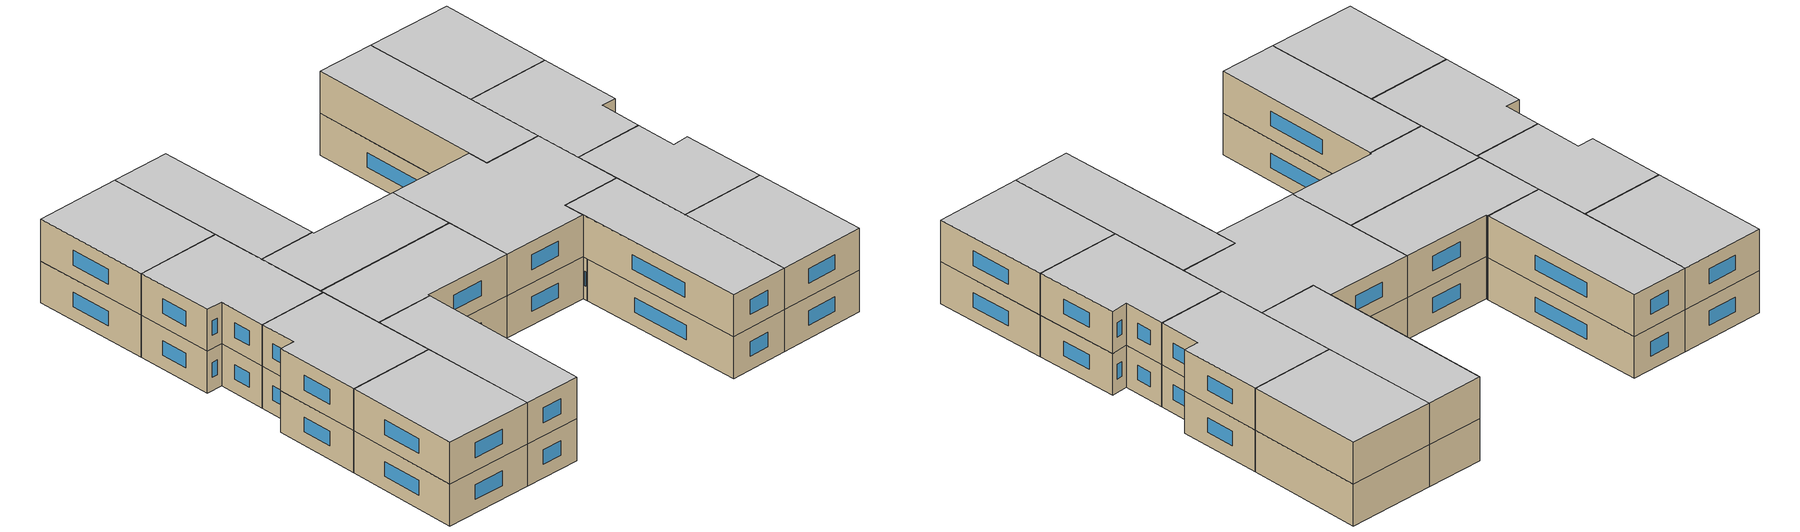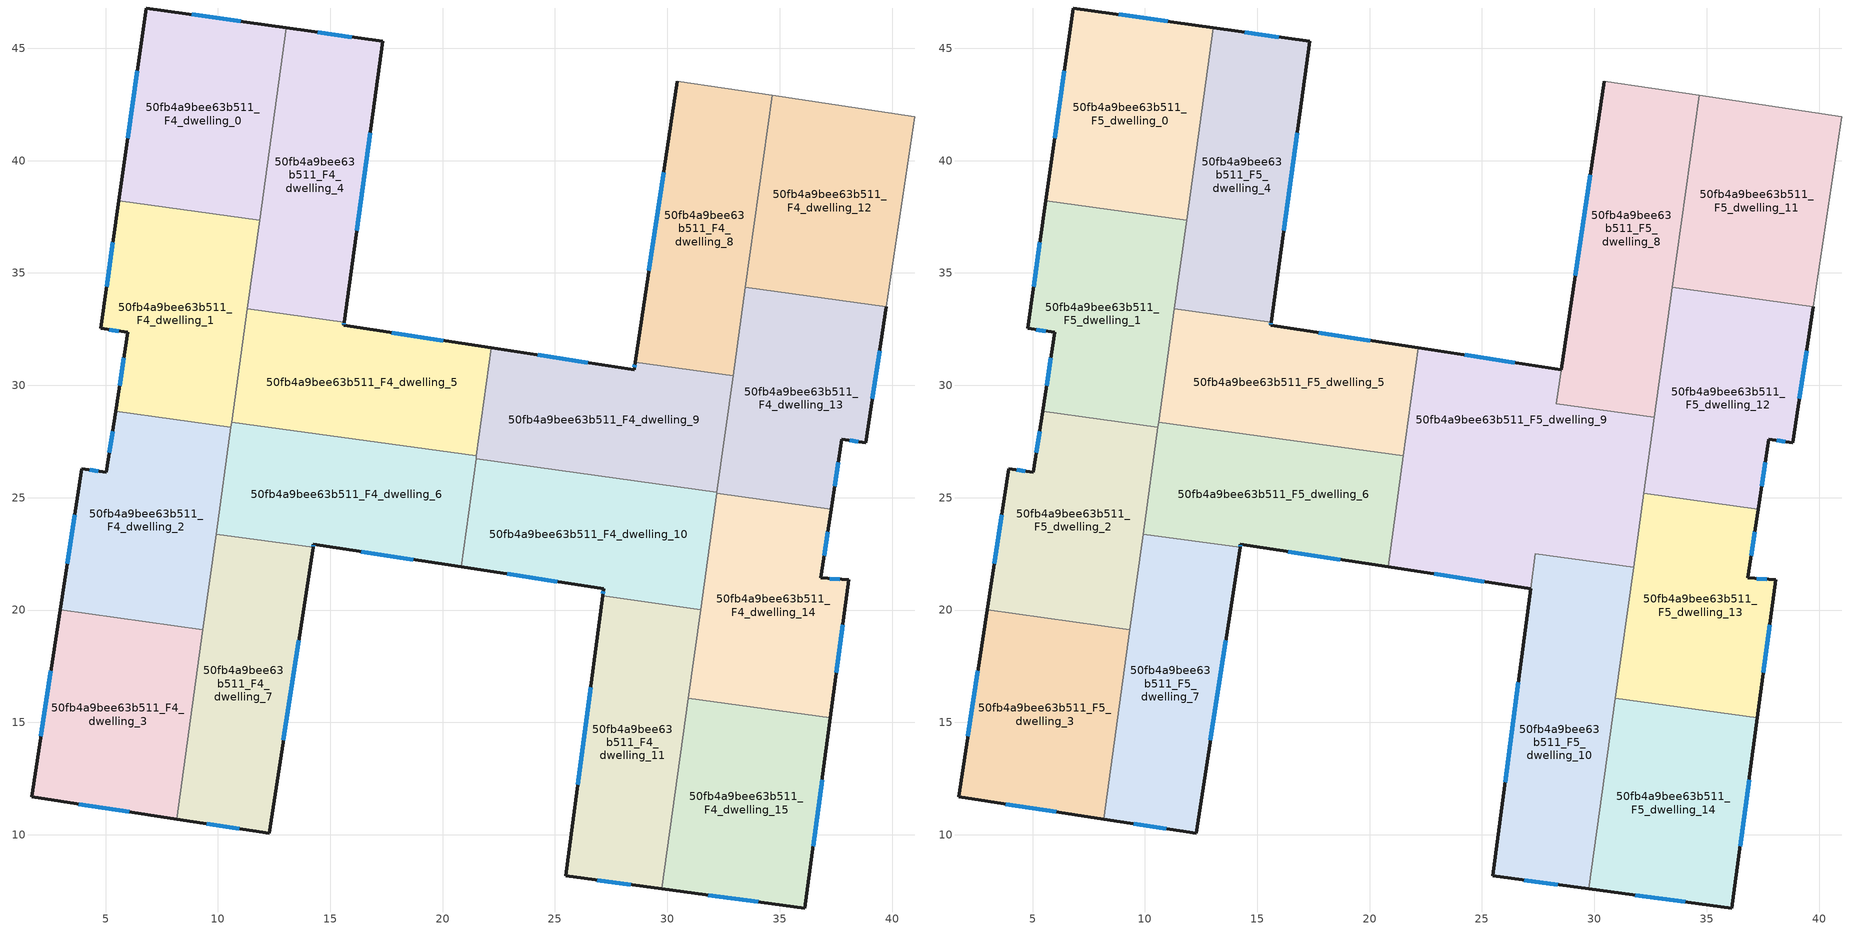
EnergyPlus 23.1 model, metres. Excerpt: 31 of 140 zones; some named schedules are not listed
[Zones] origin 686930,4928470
50fb4a9bee63b511_F4_dwelling_0
 floor to 50fb4a9bee63b511_F3_dwelling_0 (EU_floor_Construction): 13.05,45.91 11.86,37.34 5.59,38.21 6.81,46.79 z12
 wall outside (EU_wall_Construction): 13.05,45.91 6.81,46.79 5.59,38.21 z12:15
 wall to 50fb4a9bee63b511_F4_dwelling_1 (EU_wall_Construction): 5.59,38.21 11.86,37.34 z12:15
 wall to 50fb4a9bee63b511_F4_dwelling_4 (EU_wall_Construction): 11.86,37.34 13.05,45.91 z12:15
 window (EU_Window_Construction): 6.41,44 5.99,41 / 11.02,46.2 8.84,46.5 z12.98:14.02
50fb4a9bee63b511_F4_dwelling_1
 floor to 50fb4a9bee63b511_F3_dwelling_1 (EU_floor_Construction): 11.86,37.34 10.58,28.14 5.45,28.85 5.98,32.36 4.79,32.53 5.59,38.21 z12
 wall outside (EU_wall_Construction): 5.59,38.21 4.79,32.53 5.98,32.36 5.45,28.85 z12:15
 wall to 50fb4a9bee63b511_F4_dwelling_2 (EU_wall_Construction): 5.45,28.85 10.58,28.14 z12:15
 wall to 50fb4a9bee63b511_F4_dwelling_5 (EU_wall_Construction): 10.62,28.37 11.32,33.41 z12:15
 wall to 50fb4a9bee63b511_F4_dwelling_4 (EU_wall_Construction): 11.32,33.41 11.86,37.34 z12:15
 wall to 50fb4a9bee63b511_F4_dwelling_6 (EU_wall_Construction): 10.58,28.14 10.62,28.37 z12:15
 window (EU_Window_Construction): 5.81,31.22 5.62,29.99 / 5.18,32.48 5.59,32.42 / 5.33,36.37 5.05,34.38 z12.98:14.02
50fb4a9bee63b511_F4_dwelling_10
 floor to 50fb4a9bee63b511_F3_dwelling_10 (EU_floor_Construction): 32.21,25.25 31.48,20.02 27.12,20.63 27.16,20.95 20.82,21.92 21.49,26.74 z12
 wall outside (EU_wall_Construction): 20.82,21.92 27.16,20.95 27.12,20.63 z12:15
 wall to 50fb4a9bee63b511_F4_dwelling_9 (EU_wall_Construction): 32.21,25.25 21.49,26.74 z12:15
 wall to 50fb4a9bee63b511_F4_dwelling_11 (EU_wall_Construction): 27.12,20.63 31.48,20.02 z12:15
 wall to 50fb4a9bee63b511_F4_dwelling_6 (EU_wall_Construction): 21.49,26.74 20.82,21.92 z12:15
 wall to 50fb4a9bee63b511_F4_dwelling_14 (EU_wall_Construction): 31.49,20.02 32.2,25.19 z12:15
 wall to 50fb4a9bee63b511_F4_dwelling_13 (EU_wall_Construction): 32.2,25.19 32.21,25.25 z12:15
 window (EU_Window_Construction): 22.88,21.61 25.1,21.27 / 27.15,20.85 27.13,20.73 z12.98:14.02
50fb4a9bee63b511_F4_dwelling_11
 floor to 50fb4a9bee63b511_F3_dwelling_11 (EU_floor_Construction): 31.48,20.02 29.76,7.6 25.48,8.17 27.12,20.63 z12
 wall outside (EU_wall_Construction): 27.12,20.63 25.48,8.17 29.76,7.6 z12:15
 wall to 50fb4a9bee63b511_F4_dwelling_15 (EU_wall_Construction): 29.76,7.6 30.94,16.08 z12:15
 wall to 50fb4a9bee63b511_F4_dwelling_14 (EU_wall_Construction): 30.94,16.08 31.48,20.02 z12:15
 window (EU_Window_Construction): 26.87,7.99 28.37,7.78 / 26.59,16.58 26.02,12.22 z12.98:14.02
50fb4a9bee63b511_F4_dwelling_12
 floor to 50fb4a9bee63b511_F3_dwelling_12 (EU_floor_Construction): 41.01,41.95 39.74,33.5 33.48,34.37 34.66,42.91 z12
 wall adiabatic (EU_wall_Construction): 39.74,33.5 41.01,41.95 34.66,42.91 z12:15
 wall to 50fb4a9bee63b511_F4_dwelling_13 (EU_wall_Construction): 33.48,34.37 39.74,33.5 z12:15
 wall to 50fb4a9bee63b511_F4_dwelling_8 (EU_wall_Construction): 34.66,42.91 33.48,34.37 z12:15
50fb4a9bee63b511_F4_dwelling_13
 floor to 50fb4a9bee63b511_F3_dwelling_13 (EU_floor_Construction): 39.74,33.5 38.83,27.44 37.76,27.6 37.29,24.49 32.2,25.19 33.48,34.37 z12
 wall outside (EU_wall_Construction): 37.29,24.49 37.76,27.6 38.83,27.44 39.74,33.5 z12:15
 wall to 50fb4a9bee63b511_F4_dwelling_14 (EU_wall_Construction): 32.2,25.19 37.29,24.49 z12:15
 wall to 50fb4a9bee63b511_F4_dwelling_9 (EU_wall_Construction): 32.93,30.42 32.21,25.25 z12:15
 wall to 50fb4a9bee63b511_F4_dwelling_8 (EU_wall_Construction): 33.48,34.37 32.93,30.42 z12:15
 window (EU_Window_Construction): 39.13,29.41 39.45,31.53 / 38.11,27.55 38.49,27.49 / 37.44,25.5 37.61,26.59 z12.98:14.02
50fb4a9bee63b511_F4_dwelling_14
 floor to 50fb4a9bee63b511_F3_dwelling_14 (EU_floor_Construction): 37.29,24.49 36.82,21.43 38.07,21.34 37.25,15.2 30.94,16.08 32.2,25.19 z12
 wall outside (EU_wall_Construction): 37.25,15.2 38.07,21.34 36.82,21.43 37.29,24.49 z12:15
 wall to 50fb4a9bee63b511_F4_dwelling_15 (EU_wall_Construction): 30.94,16.08 37.25,15.2 z12:15
 window (EU_Window_Construction): 36.98,22.43 37.14,23.49 / 37.67,21.37 37.23,21.4 / 37.52,17.2 37.81,19.35 z12.98:14.02
50fb4a9bee63b511_F4_dwelling_15
 floor to 50fb4a9bee63b511_F3_dwelling_15 (EU_floor_Construction): 37.25,15.2 36.12,6.74 29.76,7.6 30.94,16.08 z12
 wall outside (EU_wall_Construction): 29.76,7.6 36.12,6.74 37.25,15.2 z12:15
 window (EU_Window_Construction): 36.49,9.49 36.89,12.45 / 31.83,7.32 34.05,7.02 z12.98:14.02
50fb4a9bee63b511_F4_dwelling_2
 floor to 50fb4a9bee63b511_F3_dwelling_2 (EU_floor_Construction): 10.58,28.14 9.33,19.12 2.98,20.01 3.94,26.29 5.04,26.12 5.45,28.85 z12
 wall outside (EU_wall_Construction): 5.45,28.85 5.04,26.12 3.94,26.29 2.98,20.01 z12:15
 wall to 50fb4a9bee63b511_F4_dwelling_3 (EU_wall_Construction): 2.98,20.01 9.33,19.12 z12:15
 wall to 50fb4a9bee63b511_F4_dwelling_6 (EU_wall_Construction): 9.92,23.38 10.58,28.14 z12:15
 wall to 50fb4a9bee63b511_F4_dwelling_7 (EU_wall_Construction): 9.33,19.12 9.92,23.38 z12:15
 window (EU_Window_Construction): 3.63,24.25 3.3,22.05 / 4.68,26.18 4.3,26.24 / 5.32,27.96 5.17,27.01 z12.98:14.02
50fb4a9bee63b511_F4_dwelling_3
 floor to 50fb4a9bee63b511_F3_dwelling_3 (EU_floor_Construction): 9.33,19.12 8.16,10.7 1.71,11.68 2.98,20.01 z12
 wall outside (EU_wall_Construction): 2.98,20.01 1.71,11.68 8.16,10.7 z12:15
 wall to 50fb4a9bee63b511_F4_dwelling_7 (EU_wall_Construction): 8.16,10.7 9.33,19.12 z12:15
 window (EU_Window_Construction): 3.81,11.36 6.06,11.02 / 2.57,17.3 2.13,14.39 z12.98:14.02
50fb4a9bee63b511_F4_dwelling_4
 floor to 50fb4a9bee63b511_F3_dwelling_4 (EU_floor_Construction): 17.34,45.3 15.61,32.81 11.32,33.41 13.05,45.91 z12
 wall outside (EU_wall_Construction): 15.61,32.81 17.34,45.3 13.05,45.91 z12:15
 wall to 50fb4a9bee63b511_F4_dwelling_5 (EU_wall_Construction): 11.32,33.41 15.61,32.81 z12:15
 window (EU_Window_Construction): 15.95,45.5 14.45,45.71 / 16.18,36.87 16.78,41.24 z12.98:14.02
50fb4a9bee63b511_F4_dwelling_5
 floor to 50fb4a9bee63b511_F3_dwelling_5 (EU_floor_Construction): 22.18,31.67 21.51,26.86 10.62,28.37 11.32,33.41 15.61,32.81 15.59,32.67 z12
 wall outside (EU_wall_Construction): 22.18,31.67 15.59,32.67 15.61,32.81 z12:15
 wall to 50fb4a9bee63b511_F4_dwelling_6 (EU_wall_Construction): 10.62,28.37 21.51,26.86 z12:15
 wall to 50fb4a9bee63b511_F4_dwelling_9 (EU_wall_Construction): 21.51,26.86 22.18,31.67 z12:15
 window (EU_Window_Construction): 20.04,32 17.74,32.35 / 15.6,32.72 15.61,32.77 z12.98:14.02
50fb4a9bee63b511_F4_dwelling_6
 floor to 50fb4a9bee63b511_F3_dwelling_6 (EU_floor_Construction): 21.51,26.86 20.82,21.92 14.26,22.92 14.23,22.79 9.92,23.38 10.62,28.37 z12
 wall outside (EU_wall_Construction): 14.23,22.79 14.26,22.92 20.82,21.92 z12:15
 wall to 50fb4a9bee63b511_F4_dwelling_7 (EU_wall_Construction): 9.92,23.38 14.23,22.79 z12:15
 wall to 50fb4a9bee63b511_F4_dwelling_9 (EU_wall_Construction): 21.49,26.73 21.51,26.86 z12:15
 window (EU_Window_Construction): 16.39,22.6 18.69,22.25 / 14.24,22.83 14.25,22.88 z12.98:14.02
50fb4a9bee63b511_F4_dwelling_7
 floor to 50fb4a9bee63b511_F3_dwelling_7 (EU_floor_Construction): 14.23,22.79 12.28,10.06 8.16,10.7 9.92,23.38 z12
 wall outside (EU_wall_Construction): 8.16,10.7 12.28,10.06 14.23,22.79 z12:15
 window (EU_Window_Construction): 12.92,14.2 13.6,18.65 / 9.5,10.49 10.94,10.27 z12.98:14.02
50fb4a9bee63b511_F4_dwelling_8
 floor to 50fb4a9bee63b511_F3_dwelling_8 (EU_floor_Construction): 34.66,42.91 32.93,30.42 28.57,31.03 30.44,43.54 z12
 wall outside (EU_wall_Construction): 30.44,43.54 28.57,31.03 z12:15
 wall adiabatic (EU_wall_Construction): 34.66,42.91 30.44,43.54 z12:15
 wall to 50fb4a9bee63b511_F4_dwelling_9 (EU_wall_Construction): 28.57,31.03 32.93,30.42 z12:15
 window (EU_Window_Construction): 29.84,39.47 29.18,35.1 z12.98:14.02
 ceiling adiabatic (EU_roof_Construction): 28.57,31.03 29.48,37.07 30.44,43.54 z15
50fb4a9bee63b511_F4_dwelling_9
 floor to 50fb4a9bee63b511_F3_dwelling_9 (EU_floor_Construction): 32.93,30.42 32.21,25.25 21.49,26.74 22.18,31.67 28.52,30.7 28.57,31.03 z12
 wall outside (EU_wall_Construction): 28.57,31.03 28.52,30.7 22.18,31.67 z12:15
 window (EU_Window_Construction): 26.46,31.02 24.24,31.35 / 28.56,30.92 28.54,30.81 z12.98:14.02
50fb4a9bee63b511_F5_dwelling_0
 floor to 50fb4a9bee63b511_F4_dwelling_0 (EU_floor_Construction): 13.05,45.91 11.86,37.34 5.59,38.21 6.81,46.79 z15
 wall outside (EU_wall_Construction): 13.05,45.91 6.81,46.79 5.59,38.21 z15:18
 wall to 50fb4a9bee63b511_F5_dwelling_1 (EU_wall_Construction): 5.59,38.21 11.86,37.34 z15:18
 wall to 50fb4a9bee63b511_F5_dwelling_4 (EU_wall_Construction): 11.86,37.34 13.05,45.91 z15:18
 window (EU_Window_Construction): 6.41,44 5.99,41 / 11.02,46.2 8.84,46.5 z15.98:17.02
 ceiling to 50fb4a9bee63b511_F6_dwelling_0 (EU_floor_Construction): 11.86,37.34 13.05,45.91 6.81,46.79 5.59,38.21 z18
50fb4a9bee63b511_F5_dwelling_1
 floor to 50fb4a9bee63b511_F4_dwelling_1 (EU_floor_Construction): 11.86,37.34 10.58,28.14 5.45,28.85 5.98,32.36 4.79,32.53 5.59,38.21 z15
 wall outside (EU_wall_Construction): 5.59,38.21 4.79,32.53 5.98,32.36 5.45,28.85 z15:18
 wall to 50fb4a9bee63b511_F5_dwelling_2 (EU_wall_Construction): 5.45,28.85 10.58,28.14 z15:18
 wall to 50fb4a9bee63b511_F5_dwelling_5 (EU_wall_Construction): 10.62,28.37 11.32,33.41 z15:18
 wall to 50fb4a9bee63b511_F5_dwelling_4 (EU_wall_Construction): 11.32,33.41 11.86,37.34 z15:18
 wall to 50fb4a9bee63b511_F5_dwelling_6 (EU_wall_Construction): 10.58,28.14 10.62,28.37 z15:18
 window (EU_Window_Construction): 5.81,31.22 5.62,29.99 / 5.18,32.48 5.59,32.42 / 5.33,36.37 5.05,34.38 z15.98:17.02
 ceiling to 50fb4a9bee63b511_F6_dwelling_1 (EU_floor_Construction): 10.58,28.14 11.86,37.34 5.59,38.21 4.79,32.53 5.98,32.36 5.45,28.85 z18
50fb4a9bee63b511_F5_dwelling_10
 floor to 50fb4a9bee63b511_F4_dwelling_11 (EU_floor_Construction): 31.48,20.02 29.76,7.6 25.48,8.17 27.12,20.63 z15
 floor to 50fb4a9bee63b511_F4_dwelling_10 (EU_floor_Construction): 31.75,21.91 31.48,20.02 27.12,20.63 27.37,22.52 z15
 wall outside (EU_wall_Construction): 27.16,20.95 25.48,8.17 29.76,7.6 z15:18
 wall to 50fb4a9bee63b511_F5_dwelling_9 (EU_wall_Construction): 27.37,22.52 27.16,20.95 / 31.75,21.91 27.38,22.51 z15:18
 wall to 50fb4a9bee63b511_F5_dwelling_14 (EU_wall_Construction): 29.76,7.6 30.94,16.08 z15:18
 wall to 50fb4a9bee63b511_F5_dwelling_13 (EU_wall_Construction): 30.94,16.08 31.75,21.91 z15:18
 window (EU_Window_Construction): 26.87,7.99 28.37,7.78 / 26.62,16.79 26.03,12.33 z15.98:17.02
 ceiling to 50fb4a9bee63b511_F6_dwelling_10 (EU_floor_Construction): 29.76,7.6 31.75,21.91 27.38,22.51 25.48,8.17 z18
50fb4a9bee63b511_F5_dwelling_11
 floor to 50fb4a9bee63b511_F4_dwelling_12 (EU_floor_Construction): 41.01,41.95 39.74,33.5 33.48,34.37 34.66,42.91 z15
 wall adiabatic (EU_wall_Construction): 39.74,33.5 41.01,41.95 34.66,42.91 z15:18
 wall to 50fb4a9bee63b511_F5_dwelling_12 (EU_wall_Construction): 33.48,34.37 39.74,33.5 z15:18
 wall to 50fb4a9bee63b511_F5_dwelling_8 (EU_wall_Construction): 34.66,42.91 33.48,34.37 z15:18
 ceiling to 50fb4a9bee63b511_F6_dwelling_11 (EU_floor_Construction): 39.74,33.5 41.01,41.95 34.66,42.91 33.48,34.37 z18
50fb4a9bee63b511_F5_dwelling_12
 floor to 50fb4a9bee63b511_F4_dwelling_13 (EU_floor_Construction): 39.74,33.5 38.83,27.44 37.76,27.6 37.29,24.49 32.2,25.19 33.48,34.37 z15
 wall outside (EU_wall_Construction): 37.29,24.49 37.76,27.6 38.83,27.44 39.74,33.5 z15:18
 wall to 50fb4a9bee63b511_F5_dwelling_13 (EU_wall_Construction): 32.2,25.19 37.29,24.49 z15:18
 wall to 50fb4a9bee63b511_F5_dwelling_9 (EU_wall_Construction): 32.67,28.58 32.2,25.19 z15:18
 wall to 50fb4a9bee63b511_F5_dwelling_8 (EU_wall_Construction): 33.48,34.37 32.67,28.58 z15:18
 window (EU_Window_Construction): 39.13,29.41 39.45,31.53 / 38.11,27.55 38.49,27.49 / 37.44,25.5 37.61,26.59 z15.98:17.02
 ceiling to 50fb4a9bee63b511_F6_dwelling_12 (EU_floor_Construction): 37.29,24.49 37.76,27.6 38.83,27.44 39.74,33.5 33.48,34.37 32.2,25.19 z18
50fb4a9bee63b511_F5_dwelling_13
 floor to 50fb4a9bee63b511_F4_dwelling_14 (EU_floor_Construction): 37.29,24.49 36.82,21.43 38.07,21.34 37.25,15.2 30.94,16.08 32.2,25.19 z15
 wall outside (EU_wall_Construction): 37.25,15.2 38.07,21.34 36.82,21.43 37.29,24.49 z15:18
 wall to 50fb4a9bee63b511_F5_dwelling_14 (EU_wall_Construction): 30.94,16.08 37.25,15.2 z15:18
 wall to 50fb4a9bee63b511_F5_dwelling_9 (EU_wall_Construction): 32.2,25.19 31.75,21.91 z15:18
 window (EU_Window_Construction): 36.98,22.43 37.14,23.49 / 37.67,21.37 37.23,21.4 / 37.52,17.2 37.81,19.35 z15.98:17.02
 ceiling to 50fb4a9bee63b511_F6_dwelling_13 (EU_floor_Construction): 37.25,15.2 38.07,21.34 36.82,21.43 37.29,24.49 32.2,25.19 30.94,16.08 z18
50fb4a9bee63b511_F5_dwelling_14
 floor to 50fb4a9bee63b511_F4_dwelling_15 (EU_floor_Construction): 37.25,15.2 36.12,6.74 29.76,7.6 30.94,16.08 z15
 wall outside (EU_wall_Construction): 29.76,7.6 36.12,6.74 37.25,15.2 z15:18
 window (EU_Window_Construction): 36.49,9.49 36.89,12.45 / 31.83,7.32 34.05,7.02 z15.98:17.02
 ceiling to 50fb4a9bee63b511_F6_dwelling_14 (EU_floor_Construction): 36.12,6.74 37.25,15.2 30.94,16.08 29.76,7.6 z18
50fb4a9bee63b511_F5_dwelling_2
 floor to 50fb4a9bee63b511_F4_dwelling_2 (EU_floor_Construction): 10.58,28.14 9.33,19.12 2.98,20.01 3.94,26.29 5.04,26.12 5.45,28.85 z15
 wall outside (EU_wall_Construction): 5.45,28.85 5.04,26.12 3.94,26.29 2.98,20.01 z15:18
 wall to 50fb4a9bee63b511_F5_dwelling_3 (EU_wall_Construction): 2.98,20.01 9.33,19.12 z15:18
 wall to 50fb4a9bee63b511_F5_dwelling_6 (EU_wall_Construction): 9.92,23.38 10.58,28.14 z15:18
 wall to 50fb4a9bee63b511_F5_dwelling_7 (EU_wall_Construction): 9.33,19.12 9.92,23.38 z15:18
 window (EU_Window_Construction): 3.63,24.25 3.3,22.05 / 4.68,26.18 4.3,26.24 / 5.32,27.96 5.17,27.01 z15.98:17.02
 ceiling to 50fb4a9bee63b511_F6_dwelling_2 (EU_floor_Construction): 9.33,19.12 10.58,28.14 5.45,28.85 5.04,26.12 3.94,26.29 2.98,20.01 z18
50fb4a9bee63b511_F5_dwelling_3
 floor to 50fb4a9bee63b511_F4_dwelling_3 (EU_floor_Construction): 9.33,19.12 8.16,10.7 1.71,11.68 2.98,20.01 z15
 wall outside (EU_wall_Construction): 2.98,20.01 1.71,11.68 8.16,10.7 z15:18
 wall to 50fb4a9bee63b511_F5_dwelling_7 (EU_wall_Construction): 8.16,10.7 9.33,19.12 z15:18
 window (EU_Window_Construction): 3.81,11.36 6.06,11.02 / 2.57,17.3 2.13,14.39 z15.98:17.02
 ceiling to 50fb4a9bee63b511_F6_dwelling_3 (EU_floor_Construction): 8.16,10.7 9.33,19.12 2.98,20.01 1.71,11.68 z18
50fb4a9bee63b511_F5_dwelling_4
 floor to 50fb4a9bee63b511_F4_dwelling_4 (EU_floor_Construction): 17.34,45.3 15.61,32.81 11.32,33.41 13.05,45.91 z15
 wall outside (EU_wall_Construction): 15.61,32.81 17.34,45.3 13.05,45.91 z15:18
 wall to 50fb4a9bee63b511_F5_dwelling_5 (EU_wall_Construction): 11.32,33.41 15.61,32.81 z15:18
 window (EU_Window_Construction): 15.95,45.5 14.45,45.71 / 16.18,36.87 16.78,41.24 z15.98:17.02
 ceiling to 50fb4a9bee63b511_F6_dwelling_4 (EU_floor_Construction): 15.61,32.81 17.34,45.3 13.05,45.91 11.32,33.41 z18
50fb4a9bee63b511_F5_dwelling_5
 floor to 50fb4a9bee63b511_F4_dwelling_5 (EU_floor_Construction): 22.18,31.67 21.51,26.86 10.62,28.37 11.32,33.41 15.61,32.81 15.59,32.67 z15
 wall outside (EU_wall_Construction): 22.18,31.67 15.59,32.67 15.61,32.81 z15:18
 wall to 50fb4a9bee63b511_F5_dwelling_6 (EU_wall_Construction): 10.62,28.37 21.51,26.86 z15:18
 wall to 50fb4a9bee63b511_F5_dwelling_9 (EU_wall_Construction): 21.51,26.86 22.18,31.67 z15:18
 window (EU_Window_Construction): 20.04,32 17.74,32.35 / 15.6,32.72 15.61,32.77 z15.98:17.02
 ceiling to 50fb4a9bee63b511_F6_dwelling_5 (EU_floor_Construction): 21.51,26.86 22.18,31.67 15.59,32.67 15.61,32.81 11.32,33.41 10.62,28.37 z18
50fb4a9bee63b511_F5_dwelling_6
 floor to 50fb4a9bee63b511_F4_dwelling_6 (EU_floor_Construction): 21.51,26.86 20.82,21.92 14.26,22.92 14.23,22.79 9.92,23.38 10.62,28.37 z15
 wall outside (EU_wall_Construction): 14.23,22.79 14.26,22.92 20.82,21.92 z15:18
 wall to 50fb4a9bee63b511_F5_dwelling_7 (EU_wall_Construction): 9.92,23.38 14.23,22.79 z15:18
 wall to 50fb4a9bee63b511_F5_dwelling_9 (EU_wall_Construction): 20.82,21.92 21.51,26.86 z15:18
 window (EU_Window_Construction): 16.39,22.6 18.69,22.25 / 14.24,22.83 14.25,22.88 z15.98:17.02
 ceiling to 50fb4a9bee63b511_F6_dwelling_6 (EU_floor_Construction): 20.82,21.92 21.51,26.86 10.62,28.37 9.92,23.38 14.23,22.79 14.26,22.92 z18
50fb4a9bee63b511_F5_dwelling_7
 floor to 50fb4a9bee63b511_F4_dwelling_7 (EU_floor_Construction): 14.23,22.79 12.28,10.06 8.16,10.7 9.92,23.38 z15
 wall outside (EU_wall_Construction): 8.16,10.7 12.28,10.06 14.23,22.79 z15:18
 window (EU_Window_Construction): 12.92,14.2 13.6,18.65 / 9.5,10.49 10.94,10.27 z15.98:17.02
 ceiling to 50fb4a9bee63b511_F6_dwelling_7 (EU_floor_Construction): 12.28,10.06 14.23,22.79 9.92,23.38 8.16,10.7 z18
50fb4a9bee63b511_F5_dwelling_8
 floor to 50fb4a9bee63b511_F4_dwelling_8 (EU_floor_Construction): 34.66,42.91 32.93,30.42 28.58,31.03 30.45,43.54 z15
 floor to 50fb4a9bee63b511_F4_dwelling_9 (EU_floor_Construction): 32.93,30.42 32.67,28.58 28.3,29.19 28.58,31.03 z15
 wall adiabatic (EU_wall_Construction): 34.66,42.91 30.45,43.54 z15:18
 wall to 50fb4a9bee63b511_F5_dwelling_9 (EU_wall_Construction): 30.45,43.54 28.3,29.19 32.67,28.58 z15:18
 ceiling to 50fb4a9bee63b511_F6_dwelling_8 (EU_floor_Construction): 32.67,28.58 34.66,42.91 30.45,43.54 28.3,29.19 z18
50fb4a9bee63b511_F5_dwelling_9
 floor to 50fb4a9bee63b511_F4_dwelling_10 (EU_floor_Construction): 32.21,25.25 31.75,21.91 27.37,22.52 27.16,20.95 20.82,21.92 21.49,26.73 z15
 floor to 50fb4a9bee63b511_F4_dwelling_9 (EU_floor_Construction): 32.67,28.58 32.21,25.25 21.49,26.73 22.18,31.67 28.52,30.7 28.58,31.03 28.3,29.19 z15
 floor adiabatic (EU_floor_Construction): 30.44,43.54 28.58,31.03 28.52,30.7 z15
 wall outside (EU_wall_Construction): 28.52,30.7 22.18,31.67 / 28.52,30.7 30.44,43.54 / 20.82,21.92 27.16,20.95 z15:18
 window (EU_Window_Construction): 26.46,31.02 24.24,31.35 / 29.15,34.88 29.82,39.37 / 22.88,21.61 25.1,21.27 z15.98:17.02
 ceiling to 50fb4a9bee63b511_F6_dwelling_9 (EU_floor_Construction): 31.75,21.91 32.67,28.58 28.3,29.19 30.44,43.54 28.52,30.7 22.18,31.67 20.82,21.92 27.16,20.95 27.37,22.52 z18
[Building]
EU S2 Campaign: North Axis=0; Terrain=City; Solar Distribution=FullExterior
[Site:Location]
Bologna: Latitude=44.5; Longitude=11.25; Time Zone=1; Elevation=37
[SizingPeriod:WeatherFileDays]
AnnualSizingPeriod: Begin Month=1; Begin Day of Month=1; End Month=12; End Day of Month=31; Day of Week for Start Day=Monday; Use Weather File Daylight Saving Period=No; Use Weather File Rain and Snow Indicators=No
[MATERIAL]
EU_InternalMass_Material: Roughness=MediumRough; Thickness=0.1; Conductivity=1; Density=1800; Specific Heat=900; Thermal Absorptance=0.9; Solar Absorptance=0.7; Visible Absorptance=0.7
[MATERIAL:NOMASS] Roughness=MediumRough; Thermal Absorptance=0.9; Solar Absorptance=0.7; Visible Absorptance=0.7
Name | Thermal Resistance
EU_wall_NoMass | 0.905828
EU_roof_NoMass | 0.37593
EU_floor_NoMass | 0.67114
[WINDOWMATERIAL:SIMPLEGLAZINGSYSTEM]
EU_Window_SimpleGlazing: UFactor=4.52486; Solar Heat Gain Coefficient=0.85; Visible Transmittance=0.85
[CONSTRUCTION]
EU_wall_Construction: EU_wall_NoMass
EU_roof_Construction: EU_roof_NoMass
EU_floor_Construction: EU_floor_NoMass
EU_Window_Construction: EU_Window_SimpleGlazing
EU_InternalMass_Construction: EU_InternalMass_Material
[ZONE] Type=1; Multiplier=1; Ceiling Height=autocalculate; Floor Area=autocalculate; Part of Total Floor Area=Yes
Name | Volume
50fb4a9bee63b511_F4_dwelling_0; 50fb4a9bee63b511_F5_dwelling_0 | 164.152
50fb4a9bee63b511_F4_dwelling_1; 50fb4a9bee63b511_F5_dwelling_1; 50fb4a9bee63b511_F4_dwelling_6; 50fb4a9bee63b511_F5_dwelling_6 | 164.161
50fb4a9bee63b511_F4_dwelling_10; 50fb4a9bee63b511_F4_dwelling_3; 50fb4a9bee63b511_F5_dwelling_3 | 164.163
50fb4a9bee63b511_F5_dwelling_10 | 189.387
50fb4a9bee63b511_F4_dwelling_11 | 164.168
50fb4a9bee63b511_F5_dwelling_11; 50fb4a9bee63b511_F4_dwelling_12 | 164.15
50fb4a9bee63b511_F5_dwelling_12; 50fb4a9bee63b511_F4_dwelling_13 | 164.14
50fb4a9bee63b511_F5_dwelling_13; 50fb4a9bee63b511_F4_dwelling_14 | 164.146
50fb4a9bee63b511_F5_dwelling_14; 50fb4a9bee63b511_F4_dwelling_15 | 164.147
50fb4a9bee63b511_F4_dwelling_2; 50fb4a9bee63b511_F5_dwelling_2; 50fb4a9bee63b511_F4_dwelling_8 | 164.158
50fb4a9bee63b511_F4_dwelling_4; 50fb4a9bee63b511_F5_dwelling_4 | 164.153
50fb4a9bee63b511_F4_dwelling_5; 50fb4a9bee63b511_F5_dwelling_5 | 164.154
50fb4a9bee63b511_F4_dwelling_7; 50fb4a9bee63b511_F5_dwelling_7 | 164.164
50fb4a9bee63b511_F5_dwelling_8 | 188.454
50fb4a9bee63b511_F4_dwelling_9 | 164.173
50fb4a9bee63b511_F5_dwelling_9 | 278.662
[INTERNALMASS] Construction=EU_InternalMass_Construction
Name | Zone or ZoneList | Surface Area
50fb4a9bee63b511_F4_dwelling_0_EU_InternalMass | 50fb4a9bee63b511_F4_dwelling_0 | 54.7173
50fb4a9bee63b511_F4_dwelling_1_EU_InternalMass | 50fb4a9bee63b511_F4_dwelling_1 | 54.7204
50fb4a9bee63b511_F4_dwelling_2_EU_InternalMass | 50fb4a9bee63b511_F4_dwelling_2 | 54.7192
50fb4a9bee63b511_F4_dwelling_3_EU_InternalMass | 50fb4a9bee63b511_F4_dwelling_3 | 54.7208
50fb4a9bee63b511_F4_dwelling_4_EU_InternalMass | 50fb4a9bee63b511_F4_dwelling_4 | 54.7175
50fb4a9bee63b511_F4_dwelling_5_EU_InternalMass | 50fb4a9bee63b511_F4_dwelling_5 | 54.7181
50fb4a9bee63b511_F4_dwelling_6_EU_InternalMass | 50fb4a9bee63b511_F4_dwelling_6 | 54.7203
50fb4a9bee63b511_F4_dwelling_7_EU_InternalMass | 50fb4a9bee63b511_F4_dwelling_7 | 54.7215
50fb4a9bee63b511_F4_dwelling_8_EU_InternalMass | 50fb4a9bee63b511_F4_dwelling_8 | 54.7195
50fb4a9bee63b511_F4_dwelling_9_EU_InternalMass | 50fb4a9bee63b511_F4_dwelling_9 | 54.7244
50fb4a9bee63b511_F4_dwelling_10_EU_InternalMass | 50fb4a9bee63b511_F4_dwelling_10 | 54.7206
50fb4a9bee63b511_F4_dwelling_11_EU_InternalMass | 50fb4a9bee63b511_F4_dwelling_11 | 54.7226
50fb4a9bee63b511_F4_dwelling_12_EU_InternalMass | 50fb4a9bee63b511_F4_dwelling_12 | 54.7165
50fb4a9bee63b511_F4_dwelling_13_EU_InternalMass | 50fb4a9bee63b511_F4_dwelling_13 | 54.7135
50fb4a9bee63b511_F4_dwelling_14_EU_InternalMass | 50fb4a9bee63b511_F4_dwelling_14 | 54.7154
50fb4a9bee63b511_F4_dwelling_15_EU_InternalMass | 50fb4a9bee63b511_F4_dwelling_15 | 54.7156
50fb4a9bee63b511_F5_dwelling_0_EU_InternalMass | 50fb4a9bee63b511_F5_dwelling_0 | 54.7173
50fb4a9bee63b511_F5_dwelling_1_EU_InternalMass | 50fb4a9bee63b511_F5_dwelling_1 | 54.7204
50fb4a9bee63b511_F5_dwelling_2_EU_InternalMass | 50fb4a9bee63b511_F5_dwelling_2 | 54.7192
50fb4a9bee63b511_F5_dwelling_3_EU_InternalMass | 50fb4a9bee63b511_F5_dwelling_3 | 54.7208
50fb4a9bee63b511_F5_dwelling_4_EU_InternalMass | 50fb4a9bee63b511_F5_dwelling_4 | 54.7175
50fb4a9bee63b511_F5_dwelling_5_EU_InternalMass | 50fb4a9bee63b511_F5_dwelling_5 | 54.7181
50fb4a9bee63b511_F5_dwelling_6_EU_InternalMass | 50fb4a9bee63b511_F5_dwelling_6 | 54.7203
50fb4a9bee63b511_F5_dwelling_7_EU_InternalMass | 50fb4a9bee63b511_F5_dwelling_7 | 54.7215
50fb4a9bee63b511_F5_dwelling_8_EU_InternalMass | 50fb4a9bee63b511_F5_dwelling_8 | 62.818
50fb4a9bee63b511_F5_dwelling_9_EU_InternalMass | 50fb4a9bee63b511_F5_dwelling_9 | 92.9261
50fb4a9bee63b511_F5_dwelling_10_EU_InternalMass | 50fb4a9bee63b511_F5_dwelling_10 | 63.133
50fb4a9bee63b511_F5_dwelling_11_EU_InternalMass | 50fb4a9bee63b511_F5_dwelling_11 | 54.7165
50fb4a9bee63b511_F5_dwelling_12_EU_InternalMass | 50fb4a9bee63b511_F5_dwelling_12 | 54.7135
50fb4a9bee63b511_F5_dwelling_13_EU_InternalMass | 50fb4a9bee63b511_F5_dwelling_13 | 54.7154
50fb4a9bee63b511_F5_dwelling_14_EU_InternalMass | 50fb4a9bee63b511_F5_dwelling_14 | 54.7156
[OTHEREQUIPMENT] Fuel Type=Electricity; Design Level Calculation Method=Watts/Area; Power per Zone Floor Area=1; Fraction Latent=0; Fraction Radiant=0; Fraction Lost=0; Carbon Dioxide Generation Rate=0; EndUse Subcategory=EU_Step8_InternalGains
Name | Zone or ZoneList or Space or SpaceList | Schedule
EU_Step8_InternalGain_50fb4a9bee63b511_F4_dwelling_0_f000 | 50fb4a9bee63b511_F4_dwelling_0 | EU_Step8_GainSchedule_50fb4a9bee63b511_F4_dwelling_0_f000
EU_Step8_InternalGain_50fb4a9bee63b511_F4_dwelling_1_f000 | 50fb4a9bee63b511_F4_dwelling_1 | EU_Step8_GainSchedule_50fb4a9bee63b511_F4_dwelling_1_f000
EU_Step8_InternalGain_50fb4a9bee63b511_F4_dwelling_2_f000 | 50fb4a9bee63b511_F4_dwelling_2 | EU_Step8_GainSchedule_50fb4a9bee63b511_F4_dwelling_2_f000
EU_Step8_InternalGain_50fb4a9bee63b511_F4_dwelling_3_f000 | 50fb4a9bee63b511_F4_dwelling_3 | EU_Step8_GainSchedule_50fb4a9bee63b511_F4_dwelling_3_f000
EU_Step8_InternalGain_50fb4a9bee63b511_F4_dwelling_4_f000 | 50fb4a9bee63b511_F4_dwelling_4 | EU_Step8_GainSchedule_50fb4a9bee63b511_F4_dwelling_4_f000
EU_Step8_InternalGain_50fb4a9bee63b511_F4_dwelling_5_f000 | 50fb4a9bee63b511_F4_dwelling_5 | EU_Step8_GainSchedule_50fb4a9bee63b511_F4_dwelling_5_f000
EU_Step8_InternalGain_50fb4a9bee63b511_F4_dwelling_6_f000 | 50fb4a9bee63b511_F4_dwelling_6 | EU_Step8_GainSchedule_50fb4a9bee63b511_F4_dwelling_6_f000
EU_Step8_InternalGain_50fb4a9bee63b511_F4_dwelling_7_f000 | 50fb4a9bee63b511_F4_dwelling_7 | EU_Step8_GainSchedule_50fb4a9bee63b511_F4_dwelling_7_f000
EU_Step8_InternalGain_50fb4a9bee63b511_F4_dwelling_8_f000 | 50fb4a9bee63b511_F4_dwelling_8 | EU_Step8_GainSchedule_50fb4a9bee63b511_F4_dwelling_8_f000
EU_Step8_InternalGain_50fb4a9bee63b511_F4_dwelling_9_f000 | 50fb4a9bee63b511_F4_dwelling_9 | EU_Step8_GainSchedule_50fb4a9bee63b511_F4_dwelling_9_f000
EU_Step8_InternalGain_50fb4a9bee63b511_F4_dwelling_10_f000 | 50fb4a9bee63b511_F4_dwelling_10 | EU_Step8_GainSchedule_50fb4a9bee63b511_F4_dwelling_10_f000
EU_Step8_InternalGain_50fb4a9bee63b511_F4_dwelling_11_f000 | 50fb4a9bee63b511_F4_dwelling_11 | EU_Step8_GainSchedule_50fb4a9bee63b511_F4_dwelling_11_f000
EU_Step8_InternalGain_50fb4a9bee63b511_F4_dwelling_12_f000 | 50fb4a9bee63b511_F4_dwelling_12 | EU_Step8_GainSchedule_50fb4a9bee63b511_F4_dwelling_12_f000
EU_Step8_InternalGain_50fb4a9bee63b511_F4_dwelling_13_f000 | 50fb4a9bee63b511_F4_dwelling_13 | EU_Step8_GainSchedule_50fb4a9bee63b511_F4_dwelling_13_f000
EU_Step8_InternalGain_50fb4a9bee63b511_F4_dwelling_14_f000 | 50fb4a9bee63b511_F4_dwelling_14 | EU_Step8_GainSchedule_50fb4a9bee63b511_F4_dwelling_14_f000
EU_Step8_InternalGain_50fb4a9bee63b511_F4_dwelling_15_f000 | 50fb4a9bee63b511_F4_dwelling_15 | EU_Step8_GainSchedule_50fb4a9bee63b511_F4_dwelling_15_f000
EU_Step8_InternalGain_50fb4a9bee63b511_F5_dwelling_0_f000 | 50fb4a9bee63b511_F5_dwelling_0 | EU_Step8_GainSchedule_50fb4a9bee63b511_F5_dwelling_0_f000
EU_Step8_InternalGain_50fb4a9bee63b511_F5_dwelling_1_f000 | 50fb4a9bee63b511_F5_dwelling_1 | EU_Step8_GainSchedule_50fb4a9bee63b511_F5_dwelling_1_f000
EU_Step8_InternalGain_50fb4a9bee63b511_F5_dwelling_2_f000 | 50fb4a9bee63b511_F5_dwelling_2 | EU_Step8_GainSchedule_50fb4a9bee63b511_F5_dwelling_2_f000
EU_Step8_InternalGain_50fb4a9bee63b511_F5_dwelling_3_f000 | 50fb4a9bee63b511_F5_dwelling_3 | EU_Step8_GainSchedule_50fb4a9bee63b511_F5_dwelling_3_f000
EU_Step8_InternalGain_50fb4a9bee63b511_F5_dwelling_4_f000 | 50fb4a9bee63b511_F5_dwelling_4 | EU_Step8_GainSchedule_50fb4a9bee63b511_F5_dwelling_4_f000
EU_Step8_InternalGain_50fb4a9bee63b511_F5_dwelling_5_f000 | 50fb4a9bee63b511_F5_dwelling_5 | EU_Step8_GainSchedule_50fb4a9bee63b511_F5_dwelling_5_f000
EU_Step8_InternalGain_50fb4a9bee63b511_F5_dwelling_6_f000 | 50fb4a9bee63b511_F5_dwelling_6 | EU_Step8_GainSchedule_50fb4a9bee63b511_F5_dwelling_6_f000
EU_Step8_InternalGain_50fb4a9bee63b511_F5_dwelling_7_f000 | 50fb4a9bee63b511_F5_dwelling_7 | EU_Step8_GainSchedule_50fb4a9bee63b511_F5_dwelling_7_f000
EU_Step8_InternalGain_50fb4a9bee63b511_F5_dwelling_8_f000 | 50fb4a9bee63b511_F5_dwelling_8 | EU_Step8_GainSchedule_50fb4a9bee63b511_F5_dwelling_8_f000
EU_Step8_InternalGain_50fb4a9bee63b511_F5_dwelling_9_f000 | 50fb4a9bee63b511_F5_dwelling_9 | EU_Step8_GainSchedule_50fb4a9bee63b511_F5_dwelling_9_f000
EU_Step8_InternalGain_50fb4a9bee63b511_F5_dwelling_10_f000 | 50fb4a9bee63b511_F5_dwelling_10 | EU_Step8_GainSchedule_50fb4a9bee63b511_F5_dwelling_10_f000
EU_Step8_InternalGain_50fb4a9bee63b511_F5_dwelling_11_f000 | 50fb4a9bee63b511_F5_dwelling_11 | EU_Step8_GainSchedule_50fb4a9bee63b511_F5_dwelling_11_f000
EU_Step8_InternalGain_50fb4a9bee63b511_F5_dwelling_12_f000 | 50fb4a9bee63b511_F5_dwelling_12 | EU_Step8_GainSchedule_50fb4a9bee63b511_F5_dwelling_12_f000
EU_Step8_InternalGain_50fb4a9bee63b511_F5_dwelling_13_f000 | 50fb4a9bee63b511_F5_dwelling_13 | EU_Step8_GainSchedule_50fb4a9bee63b511_F5_dwelling_13_f000
EU_Step8_InternalGain_50fb4a9bee63b511_F5_dwelling_14_f000 | 50fb4a9bee63b511_F5_dwelling_14 | EU_Step8_GainSchedule_50fb4a9bee63b511_F5_dwelling_14_f000
[ZONEVENTILATION:DESIGNFLOWRATE] Schedule=EU_AlwaysOn; Design Flow Rate Calculation Method=AirChanges/Hour; Air Changes per Hour=0.73129; Ventilation Type=Natural; Fan Pressure Rise=0; Fan Total Efficiency=1; Constant Term Coefficient=1; Temperature Term Coefficient=0; Velocity Term Coefficient=0; Velocity Squared Term Coefficient=0; Minimum Indoor Temperature=-100; Maximum Indoor Temperature=100; Delta Temperature=-100; Minimum Outdoor Temperature=-100; Maximum Outdoor Temperature=100; Maximum Wind Speed=40
Name | Zone or ZoneList or Space or SpaceList
EU_ConstantAir_50fb4a9bee63b511_F4_dwelling_0 | 50fb4a9bee63b511_F4_dwelling_0
EU_ConstantAir_50fb4a9bee63b511_F4_dwelling_1 | 50fb4a9bee63b511_F4_dwelling_1
EU_ConstantAir_50fb4a9bee63b511_F4_dwelling_2 | 50fb4a9bee63b511_F4_dwelling_2
EU_ConstantAir_50fb4a9bee63b511_F4_dwelling_3 | 50fb4a9bee63b511_F4_dwelling_3
EU_ConstantAir_50fb4a9bee63b511_F4_dwelling_4 | 50fb4a9bee63b511_F4_dwelling_4
EU_ConstantAir_50fb4a9bee63b511_F4_dwelling_5 | 50fb4a9bee63b511_F4_dwelling_5
EU_ConstantAir_50fb4a9bee63b511_F4_dwelling_6 | 50fb4a9bee63b511_F4_dwelling_6
EU_ConstantAir_50fb4a9bee63b511_F4_dwelling_7 | 50fb4a9bee63b511_F4_dwelling_7
EU_ConstantAir_50fb4a9bee63b511_F4_dwelling_8 | 50fb4a9bee63b511_F4_dwelling_8
EU_ConstantAir_50fb4a9bee63b511_F4_dwelling_9 | 50fb4a9bee63b511_F4_dwelling_9
EU_ConstantAir_50fb4a9bee63b511_F4_dwelling_10 | 50fb4a9bee63b511_F4_dwelling_10
EU_ConstantAir_50fb4a9bee63b511_F4_dwelling_11 | 50fb4a9bee63b511_F4_dwelling_11
EU_ConstantAir_50fb4a9bee63b511_F4_dwelling_12 | 50fb4a9bee63b511_F4_dwelling_12
EU_ConstantAir_50fb4a9bee63b511_F4_dwelling_13 | 50fb4a9bee63b511_F4_dwelling_13
EU_ConstantAir_50fb4a9bee63b511_F4_dwelling_14 | 50fb4a9bee63b511_F4_dwelling_14
EU_ConstantAir_50fb4a9bee63b511_F4_dwelling_15 | 50fb4a9bee63b511_F4_dwelling_15
EU_ConstantAir_50fb4a9bee63b511_F5_dwelling_0 | 50fb4a9bee63b511_F5_dwelling_0
EU_ConstantAir_50fb4a9bee63b511_F5_dwelling_1 | 50fb4a9bee63b511_F5_dwelling_1
EU_ConstantAir_50fb4a9bee63b511_F5_dwelling_2 | 50fb4a9bee63b511_F5_dwelling_2
EU_ConstantAir_50fb4a9bee63b511_F5_dwelling_3 | 50fb4a9bee63b511_F5_dwelling_3
EU_ConstantAir_50fb4a9bee63b511_F5_dwelling_4 | 50fb4a9bee63b511_F5_dwelling_4
EU_ConstantAir_50fb4a9bee63b511_F5_dwelling_5 | 50fb4a9bee63b511_F5_dwelling_5
EU_ConstantAir_50fb4a9bee63b511_F5_dwelling_6 | 50fb4a9bee63b511_F5_dwelling_6
EU_ConstantAir_50fb4a9bee63b511_F5_dwelling_7 | 50fb4a9bee63b511_F5_dwelling_7
EU_ConstantAir_50fb4a9bee63b511_F5_dwelling_8 | 50fb4a9bee63b511_F5_dwelling_8
EU_ConstantAir_50fb4a9bee63b511_F5_dwelling_9 | 50fb4a9bee63b511_F5_dwelling_9
EU_ConstantAir_50fb4a9bee63b511_F5_dwelling_10 | 50fb4a9bee63b511_F5_dwelling_10
EU_ConstantAir_50fb4a9bee63b511_F5_dwelling_11 | 50fb4a9bee63b511_F5_dwelling_11
EU_ConstantAir_50fb4a9bee63b511_F5_dwelling_12 | 50fb4a9bee63b511_F5_dwelling_12
EU_ConstantAir_50fb4a9bee63b511_F5_dwelling_13 | 50fb4a9bee63b511_F5_dwelling_13
EU_ConstantAir_50fb4a9bee63b511_F5_dwelling_14 | 50fb4a9bee63b511_F5_dwelling_14
[HVACTEMPLATE:ZONE:IDEALLOADSAIRSYSTEM] System Availability Schedule=EU_AlwaysOn; Maximum Heating Supply Air Temperature=50; Minimum Cooling Supply Air Temperature=13; Maximum Heating Supply Air Humidity Ratio=0.0156; Minimum Cooling Supply Air Humidity Ratio=0.0077; Heating Limit=NoLimit; Cooling Limit=NoLimit; Heating Availability Schedule=EU_AlwaysOn; Cooling Availability Schedule=EU_CoolingOff; Dehumidification Control Type=ConstantSensibleHeatRatio; Cooling Sensible Heat Ratio=0.7; Dehumidification Setpoint=60; Humidification Control Type=None; Humidification Setpoint=30; Outdoor Air Method=None; Outdoor Air Flow Rate per Person=0.00944; Outdoor Air Flow Rate per Zone Floor Area=0; Outdoor Air Flow Rate per Zone=0; Demand Controlled Ventilation Type=None; Outdoor Air Economizer Type=NoEconomizer; Heat Recovery Type=None; Sensible Heat Recovery Effectiveness=0.7; Latent Heat Recovery Effectiveness=0.65
Name | Template Thermostat
50fb4a9bee63b511_F4_dwelling_0 | EU_HeatOnly_50fb4a9bee63b511_F4_dwelling_0
50fb4a9bee63b511_F4_dwelling_1 | EU_HeatOnly_50fb4a9bee63b511_F4_dwelling_1
50fb4a9bee63b511_F4_dwelling_2 | EU_HeatOnly_50fb4a9bee63b511_F4_dwelling_2
50fb4a9bee63b511_F4_dwelling_3 | EU_HeatOnly_50fb4a9bee63b511_F4_dwelling_3
50fb4a9bee63b511_F4_dwelling_4 | EU_HeatOnly_50fb4a9bee63b511_F4_dwelling_4
50fb4a9bee63b511_F4_dwelling_5 | EU_HeatOnly_50fb4a9bee63b511_F4_dwelling_5
50fb4a9bee63b511_F4_dwelling_6 | EU_HeatOnly_50fb4a9bee63b511_F4_dwelling_6
50fb4a9bee63b511_F4_dwelling_7 | EU_HeatOnly_50fb4a9bee63b511_F4_dwelling_7
50fb4a9bee63b511_F4_dwelling_8 | EU_HeatOnly_50fb4a9bee63b511_F4_dwelling_8
50fb4a9bee63b511_F4_dwelling_9 | EU_HeatOnly_50fb4a9bee63b511_F4_dwelling_9
50fb4a9bee63b511_F4_dwelling_10 | EU_HeatOnly_50fb4a9bee63b511_F4_dwelling_10
50fb4a9bee63b511_F4_dwelling_11 | EU_HeatOnly_50fb4a9bee63b511_F4_dwelling_11
50fb4a9bee63b511_F4_dwelling_12 | EU_HeatOnly_50fb4a9bee63b511_F4_dwelling_12
50fb4a9bee63b511_F4_dwelling_13 | EU_HeatOnly_50fb4a9bee63b511_F4_dwelling_13
50fb4a9bee63b511_F4_dwelling_14 | EU_HeatOnly_50fb4a9bee63b511_F4_dwelling_14
50fb4a9bee63b511_F4_dwelling_15 | EU_HeatOnly_50fb4a9bee63b511_F4_dwelling_15
50fb4a9bee63b511_F5_dwelling_0 | EU_HeatOnly_50fb4a9bee63b511_F5_dwelling_0
50fb4a9bee63b511_F5_dwelling_1 | EU_HeatOnly_50fb4a9bee63b511_F5_dwelling_1
50fb4a9bee63b511_F5_dwelling_2 | EU_HeatOnly_50fb4a9bee63b511_F5_dwelling_2
50fb4a9bee63b511_F5_dwelling_3 | EU_HeatOnly_50fb4a9bee63b511_F5_dwelling_3
50fb4a9bee63b511_F5_dwelling_4 | EU_HeatOnly_50fb4a9bee63b511_F5_dwelling_4
50fb4a9bee63b511_F5_dwelling_5 | EU_HeatOnly_50fb4a9bee63b511_F5_dwelling_5
50fb4a9bee63b511_F5_dwelling_6 | EU_HeatOnly_50fb4a9bee63b511_F5_dwelling_6
50fb4a9bee63b511_F5_dwelling_7 | EU_HeatOnly_50fb4a9bee63b511_F5_dwelling_7
50fb4a9bee63b511_F5_dwelling_8 | EU_HeatOnly_50fb4a9bee63b511_F5_dwelling_8
50fb4a9bee63b511_F5_dwelling_9 | EU_HeatOnly_50fb4a9bee63b511_F5_dwelling_9
50fb4a9bee63b511_F5_dwelling_10 | EU_HeatOnly_50fb4a9bee63b511_F5_dwelling_10
50fb4a9bee63b511_F5_dwelling_11 | EU_HeatOnly_50fb4a9bee63b511_F5_dwelling_11
50fb4a9bee63b511_F5_dwelling_12 | EU_HeatOnly_50fb4a9bee63b511_F5_dwelling_12
50fb4a9bee63b511_F5_dwelling_13 | EU_HeatOnly_50fb4a9bee63b511_F5_dwelling_13
50fb4a9bee63b511_F5_dwelling_14 | EU_HeatOnly_50fb4a9bee63b511_F5_dwelling_14
[SIZING:ZONE] Zone Cooling Design Supply Air Temperature Input Method=SupplyAirTemperature; Zone Cooling Design Supply Air Temperature=13; Zone Heating Design Supply Air Temperature Input Method=SupplyAirTemperature; Zone Heating Design Supply Air Temperature=50; Zone Cooling Design Supply Air Humidity Ratio=0.008; Zone Heating Design Supply Air Humidity Ratio=0.008; Cooling Design Air Flow Method=DesignDay; Cooling Design Air Flow Rate=0; Cooling Minimum Air Flow per Zone Floor Area=0.000762; Cooling Minimum Air Flow=0; Cooling Minimum Air Flow Fraction=0.2; Heating Design Air Flow Method=DesignDay; Heating Design Air Flow Rate=0; Heating Maximum Air Flow per Zone Floor Area=0.002032; Heating Maximum Air Flow=0.141576; Heating Maximum Air Flow Fraction=0.3; Account for Dedicated Outdoor Air System=No; Dedicated Outdoor Air System Control Strategy=NeutralSupplyAir; Dedicated Outdoor Air Low Setpoint Temperature for Design=autosize; Dedicated Outdoor Air High Setpoint Temperature for Design=autosize; Zone Load Sizing Method=Sensible Load Only No Latent Load; Zone Latent Cooling Design Supply Air Humidity Ratio Input Method=HumidityRatioDifference; Zone Cooling Design Supply Air Humidity Ratio Difference=0.005; Zone Latent Heating Design Supply Air Humidity Ratio Input Method=HumidityRatioDifference; Zone Humidification Design Supply Air Humidity Ratio Difference=0.005
50fb4a9bee63b511_F4_dwelling_0; 50fb4a9bee63b511_F4_dwelling_1; 50fb4a9bee63b511_F4_dwelling_2; 50fb4a9bee63b511_F4_dwelling_3; 50fb4a9bee63b511_F4_dwelling_4; 50fb4a9bee63b511_F4_dwelling_5; 50fb4a9bee63b511_F4_dwelling_6; 50fb4a9bee63b511_F4_dwelling_7; 50fb4a9bee63b511_F4_dwelling_8; 50fb4a9bee63b511_F4_dwelling_9; 50fb4a9bee63b511_F4_dwelling_10; 50fb4a9bee63b511_F4_dwelling_11; 50fb4a9bee63b511_F4_dwelling_12; 50fb4a9bee63b511_F4_dwelling_13; 50fb4a9bee63b511_F4_dwelling_14; 50fb4a9bee63b511_F4_dwelling_15; 50fb4a9bee63b511_F5_dwelling_0; 50fb4a9bee63b511_F5_dwelling_1; 50fb4a9bee63b511_F5_dwelling_2; 50fb4a9bee63b511_F5_dwelling_3; 50fb4a9bee63b511_F5_dwelling_4; 50fb4a9bee63b511_F5_dwelling_5; 50fb4a9bee63b511_F5_dwelling_6; 50fb4a9bee63b511_F5_dwelling_7; 50fb4a9bee63b511_F5_dwelling_8; 50fb4a9bee63b511_F5_dwelling_9; 50fb4a9bee63b511_F5_dwelling_10; 50fb4a9bee63b511_F5_dwelling_11; 50fb4a9bee63b511_F5_dwelling_12; 50fb4a9bee63b511_F5_dwelling_13; 50fb4a9bee63b511_F5_dwelling_14
[SCHEDULE:CONSTANT]
EU_AlwaysOn: Hourly Value=1
[SCHEDULE:FILE] Column Number=1; Rows to Skip at Top=0; Number of Hours of Data=8760; Column Separator=Comma; Interpolate to Timestep=No; Minutes per Item=60; Adjust Schedule for Daylight Savings=Yes
Name | File
EU_Step8_GainSchedule_50fb4a9bee63b511_F4_dwelling_0_f000 | ../../schedules/50fb4a9bee63b511/50fb4a9bee63b511_F4_dwelling_0_f000_gain.csv
EU_Step8_GainSchedule_50fb4a9bee63b511_F4_dwelling_1_f000 | ../../schedules/50fb4a9bee63b511/50fb4a9bee63b511_F4_dwelling_1_f000_gain.csv
EU_Step8_GainSchedule_50fb4a9bee63b511_F4_dwelling_2_f000 | ../../schedules/50fb4a9bee63b511/50fb4a9bee63b511_F4_dwelling_2_f000_gain.csv
EU_Step8_GainSchedule_50fb4a9bee63b511_F4_dwelling_3_f000 | ../../schedules/50fb4a9bee63b511/50fb4a9bee63b511_F4_dwelling_3_f000_gain.csv
EU_Step8_GainSchedule_50fb4a9bee63b511_F4_dwelling_4_f000 | ../../schedules/50fb4a9bee63b511/50fb4a9bee63b511_F4_dwelling_4_f000_gain.csv
EU_Step8_GainSchedule_50fb4a9bee63b511_F4_dwelling_5_f000 | ../../schedules/50fb4a9bee63b511/50fb4a9bee63b511_F4_dwelling_5_f000_gain.csv
EU_Step8_GainSchedule_50fb4a9bee63b511_F4_dwelling_6_f000 | ../../schedules/50fb4a9bee63b511/50fb4a9bee63b511_F4_dwelling_6_f000_gain.csv
EU_Step8_GainSchedule_50fb4a9bee63b511_F4_dwelling_7_f000 | ../../schedules/50fb4a9bee63b511/50fb4a9bee63b511_F4_dwelling_7_f000_gain.csv
EU_Step8_GainSchedule_50fb4a9bee63b511_F4_dwelling_8_f000 | ../../schedules/50fb4a9bee63b511/50fb4a9bee63b511_F4_dwelling_8_f000_gain.csv
EU_Step8_GainSchedule_50fb4a9bee63b511_F4_dwelling_9_f000 | ../../schedules/50fb4a9bee63b511/50fb4a9bee63b511_F4_dwelling_9_f000_gain.csv
EU_Step8_GainSchedule_50fb4a9bee63b511_F4_dwelling_10_f000 | ../../schedules/50fb4a9bee63b511/50fb4a9bee63b511_F4_dwelling_10_f000_gain.csv
EU_Step8_GainSchedule_50fb4a9bee63b511_F4_dwelling_11_f000 | ../../schedules/50fb4a9bee63b511/50fb4a9bee63b511_F4_dwelling_11_f000_gain.csv
EU_Step8_GainSchedule_50fb4a9bee63b511_F4_dwelling_12_f000 | ../../schedules/50fb4a9bee63b511/50fb4a9bee63b511_F4_dwelling_12_f000_gain.csv
EU_Step8_GainSchedule_50fb4a9bee63b511_F4_dwelling_13_f000 | ../../schedules/50fb4a9bee63b511/50fb4a9bee63b511_F4_dwelling_13_f000_gain.csv
EU_Step8_GainSchedule_50fb4a9bee63b511_F4_dwelling_14_f000 | ../../schedules/50fb4a9bee63b511/50fb4a9bee63b511_F4_dwelling_14_f000_gain.csv
EU_Step8_GainSchedule_50fb4a9bee63b511_F4_dwelling_15_f000 | ../../schedules/50fb4a9bee63b511/50fb4a9bee63b511_F4_dwelling_15_f000_gain.csv
EU_Step8_GainSchedule_50fb4a9bee63b511_F5_dwelling_0_f000 | ../../schedules/50fb4a9bee63b511/50fb4a9bee63b511_F5_dwelling_0_f000_gain.csv
EU_Step8_GainSchedule_50fb4a9bee63b511_F5_dwelling_1_f000 | ../../schedules/50fb4a9bee63b511/50fb4a9bee63b511_F5_dwelling_1_f000_gain.csv
EU_Step8_GainSchedule_50fb4a9bee63b511_F5_dwelling_2_f000 | ../../schedules/50fb4a9bee63b511/50fb4a9bee63b511_F5_dwelling_2_f000_gain.csv
EU_Step8_GainSchedule_50fb4a9bee63b511_F5_dwelling_3_f000 | ../../schedules/50fb4a9bee63b511/50fb4a9bee63b511_F5_dwelling_3_f000_gain.csv
EU_Step8_GainSchedule_50fb4a9bee63b511_F5_dwelling_4_f000 | ../../schedules/50fb4a9bee63b511/50fb4a9bee63b511_F5_dwelling_4_f000_gain.csv
EU_Step8_GainSchedule_50fb4a9bee63b511_F5_dwelling_5_f000 | ../../schedules/50fb4a9bee63b511/50fb4a9bee63b511_F5_dwelling_5_f000_gain.csv
EU_Step8_GainSchedule_50fb4a9bee63b511_F5_dwelling_6_f000 | ../../schedules/50fb4a9bee63b511/50fb4a9bee63b511_F5_dwelling_6_f000_gain.csv
EU_Step8_GainSchedule_50fb4a9bee63b511_F5_dwelling_7_f000 | ../../schedules/50fb4a9bee63b511/50fb4a9bee63b511_F5_dwelling_7_f000_gain.csv
EU_Step8_GainSchedule_50fb4a9bee63b511_F5_dwelling_8_f000 | ../../schedules/50fb4a9bee63b511/50fb4a9bee63b511_F5_dwelling_8_f000_gain.csv
EU_Step8_GainSchedule_50fb4a9bee63b511_F5_dwelling_9_f000 | ../../schedules/50fb4a9bee63b511/50fb4a9bee63b511_F5_dwelling_9_f000_gain.csv
EU_Step8_GainSchedule_50fb4a9bee63b511_F5_dwelling_10_f000 | ../../schedules/50fb4a9bee63b511/50fb4a9bee63b511_F5_dwelling_10_f000_gain.csv
EU_Step8_GainSchedule_50fb4a9bee63b511_F5_dwelling_11_f000 | ../../schedules/50fb4a9bee63b511/50fb4a9bee63b511_F5_dwelling_11_f000_gain.csv
EU_Step8_GainSchedule_50fb4a9bee63b511_F5_dwelling_12_f000 | ../../schedules/50fb4a9bee63b511/50fb4a9bee63b511_F5_dwelling_12_f000_gain.csv
EU_Step8_GainSchedule_50fb4a9bee63b511_F5_dwelling_13_f000 | ../../schedules/50fb4a9bee63b511/50fb4a9bee63b511_F5_dwelling_13_f000_gain.csv
EU_Step8_GainSchedule_50fb4a9bee63b511_F5_dwelling_14_f000 | ../../schedules/50fb4a9bee63b511/50fb4a9bee63b511_F5_dwelling_14_f000_gain.csv
